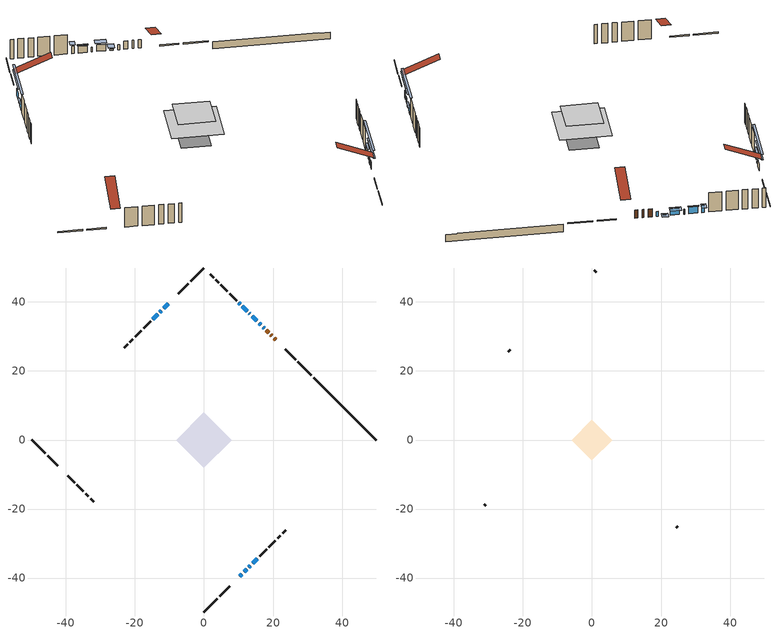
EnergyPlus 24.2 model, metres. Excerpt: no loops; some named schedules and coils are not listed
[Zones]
conditioned space
 floor outside (Floor1 construction): -1.75,0 0,1.75 1.75,0 0,-1.75 z0.31
 floor adiabatic (AdiabaticFloorConstruction): -8.04,0 0,8.04 8.04,0 0,-8.04 z2.75
 floor foundation (Slab1 construction): -4.53,0.04 -0.04,4.53 4.53,-0.04 0.04,-4.53 z-1.52
 wall outside (RimJoist1 construction): 0,-49.83 3.84,-45.99 / -49.83,0 -45.99,-3.84 / 0,49.83 -3.84,45.99 / 31.07,18.76 27.23,22.6 z0.31:0.61
 wall outside (RimJoist2 construction): 4.5,-45.33 7.48,-42.34 / -45.33,-4.5 -42.34,-7.48 / -4.5,45.33 -7.48,42.34 / 26.57,23.26 23.58,26.25 z0.31:0.61
 wall outside (AdiabaticWallConstruction 1): 20.75,29.07 20.31,29.51 / 19.66,30.17 19.36,30.47 / 18.71,31.12 18.1,31.73 z0.31:2.34
 wall outside (AdiabaticWallConstruction): 17.44,32.39 17.14,32.69 / 13.27,36.56 13.13,36.7 z0.31:1.53; 16.49,33.34 15.94,33.88 / -12.33,37.49 -12.77,37.06 / 12.99,-36.84 13.43,-36.4 z0.31:0.62; 15.29,34.54 13.92,35.91 / -10.31,39.52 -11.68,38.15 / 10.31,-39.52 11,-38.83 / 12.47,37.35 11.11,38.72 / -13.42,36.4 -14.79,35.04 / 14.08,-35.75 15.45,-34.38 z0.31:1.99; 11.65,-38.18 12.34,-37.49 z0.31:1.63; 10.45,39.38 10.09,39.74 z0.31:2.14
 wall outside (Wall1 construction): 16.1,-33.72 18.13,-31.7 / -39.52,-10.31 -37.49,-12.34 / -15.45,34.38 -17.47,32.35 / 9.43,40.39 7.41,42.42 z0.31:5.19
 wall outside (Wall2 construction): 18.79,-31.04 20.65,-29.18 / -36.83,-13 -34.97,-14.85 / -18.13,31.7 -19.99,29.84 / 6.75,43.08 4.89,44.94 z0.31:5.19
 wall outside (Wall3 construction): 21.3,-28.53 22.12,-27.71 / -34.32,-15.51 -33.5,-16.33 / -20.65,29.18 -21.46,28.37 / 4.24,45.59 3.42,46.41 z0.31:5.19
 wall outside (Wall4 construction): 22.78,-27.05 23.71,-26.11 / -32.84,-16.99 -31.91,-17.92 / -22.12,27.71 -23.06,26.77 / 2.76,47.07 1.83,48 z0.31:5.19
 wall foundation (FoundationWall1 construction): 31.72,18.1,-1.52 31.72,18.1,0.31 48.02,1.81,0.31 48.02,1.81,0.16 49.83,0,0.16 49.83,0,-1.52
 window (WindowConstruction 7): 17.44,32.39 17.14,32.69 z0.31:1.53
 window (WindowConstruction 10): 16.48,33.34 15.95,33.88 z0.31:0.61
 window (WindowConstruction 3): 15.29,34.54 13.92,35.91 z0.31:1.99
 window (WindowConstruction 4): -10.31,39.52 -11.68,38.15 z0.31:1.99
 window (WindowConstruction 5): 10.31,-39.52 11,-38.83 z0.31:1.99
 window (WindowConstruction 6): 11.65,-38.18 12.34,-37.49 z0.31:1.63
 window (WindowConstruction 11): -12.34,37.49 -12.77,37.06 z0.31:0.61
 window (WindowConstruction 12): 12.99,-36.84 13.42,-36.4 z0.31:0.61
 window (WindowConstruction 8): 13.27,36.56 13.13,36.7 z0.31:1.53
 window (WindowConstruction): 12.47,37.35 11.11,38.72 z0.31:1.99
 window (WindowConstruction 1): -13.42,36.4 -14.79,35.04 z0.31:1.99
 window (WindowConstruction 2): 14.08,-35.75 15.45,-34.38 z0.31:1.99
 window (WindowConstruction 9): 10.45,39.38 10.09,39.74 z0.31:2.14
 door (Door): 20.75,29.07 20.31,29.51 z0.31:2.34
 door (Door 1): 19.66,30.17 19.36,30.47 z0.31:2.34
 door (Door 2): 18.71,31.12 18.1,31.73 z0.31:2.34
 ceiling adiabatic (AdiabaticFloorConstruction): 0,-8.04 8.04,0 0,8.04 -8.04,0 z2.75
attic - vented
 floor to conditioned space (Floor2 construction Reversed): -5.82,0 0,5.82 5.82,0 0,-5.82 z5.19
 wall outside (Wall5 construction): 24.37,-25.46 24.88,-24.95 / -31.25,-18.58 -30.74,-19.09 / -23.71,26.12 -24.22,25.6 / 1.17,48.66 0.66,49.17 z0.31:5.19
 roof outside (Roof1 construction): 9.66,-40.17,5.19 4.06,-34.58,8.48 2.55,-36.1,8.48 8.14,-41.69,5.19; -40.17,-9.66,5.19 -34.58,-4.06,8.48 -36.1,-2.55,8.48 -41.69,-8.14,5.19; -9.66,40.17,5.19 -4.06,34.58,8.48 -2.55,36.1,8.48 -8.14,41.69,5.19; 21.41,28.42,5.19 15.82,22.83,8.48 17.33,21.31,8.48 22.92,26.9,5.19
shading: 15.73,34.09 16.7,33.13 17.77,34.21 16.81,35.17 z0.91; 13.71,36.12 15.5,34.33 16.58,35.4 14.79,37.19 z2.29; -13.76,36.07 -8.23,41.6 -8.52,41.89 -14.05,36.36 z4.93; 13.08,-36.75 8.23,-41.6 8.52,-41.89 13.37,-37.04 z4.93; 14.42,-35.41 9.57,-40.26 9.86,-40.55 14.71,-35.7 z4.57; -16.79,33.04 -8.31,41.52 -8.6,41.81 -17.08,33.33 z6.31; 17.45,-32.38 8.97,-40.86 9.26,-41.15 17.74,-32.67 z6.31; 10.97,38.86 12.62,37.21 12.91,37.5 11.26,39.15 z2.19; -14.93,34.9 -13.28,36.55 -13.57,36.84 -15.22,35.19 z2.19; 15.59,-34.24 13.94,-35.89 14.23,-36.18 15.88,-34.53 z2.19; 9.88,39.95 10.66,39.17 11.74,40.24 10.96,41.02 z2.44
[Building]
Building 1: Terrain=Suburbs
[Site:Location]
Quebec Intl AP_QC: Latitude {deg}=46.8; Longitude {deg}=-71.38; Time Zone {hr}=-5; Elevation {m}=74; Keep Site Location Information=Yes
[Site:GroundTemperature:Shallow]
0.0108218, -2.24938, -2.43038, -1.3578, 2.94801, 7.23376, 10.9493, 13.303, 13.5029, 11.5886, 7.96783, 3.81355
[Site:WaterMainsTemperature]
Calculation Method=Schedule; Temperature Schedule=mains temperature schedule
[Material] Roughness=Rough; Thermal Absorptance=0.9
Name | Thickness {m} | Conductivity {W/m-K} | Density {kg/m3} | Specific Heat {J/kg-K} | Solar Absorptance | Visible Absorptance
asphalt or fiberglass shingles | 0.00635 | 0.162714 | 1121.4 | 1465.45 | 0.4 | 0.4
ceiling loosefill ins | 0.169333 | 0.0480833 | 16.02 | 1046.75 | 0.7 | 0.7
ceiling stud and cavity | 0.1397 | 0.26534 | 65.682 | 1177.47 | 0.7 | 0.7
concrete 4.0 in. | 0.1016 | 1.803125 | 2242.8 | 837.4 | 0.7 | 0.7
concrete 8.0 in. | 0.2032 | 1.803125 | 2242.8 | 837.4 | 0.7 | 0.7
door material | 0.04445 | 0.188738 | 512.64 | 1214.23 | 0.7 | 0.7
door material 1 | 0.04445 | 0.0451087 | 512.64 | 1214.23 | 0.7 | 0.7
floor covering | 0.0127 | 0.0433444 | 54.468 | 1339.84 | 0.6 | 0.6
floor rigid ins; wall rigid ins | 0.512978 | 0.029427 | 32.04 | 1214.23 | 0.7 | 0.7
floor stud and cavity | 0.1397 | 0.542676 | 92.3553 | 1139.71 | 0.7 | 0.7
floor stud and cavity 1 | 0.1397 | 1.75129 | 37.0049 | 1207.88 | 0.7 | 0.7
furniture material conditioned space 1 | 0.1524 | 0.115458 | 640.8 | 1214.23 | 0.6 | 0.6
gypsum board | 0.0127 | 0.160291 | 801 | 837.4 | 0.6 | 0.6
osb sheathing 0.5 in. | 0.0127 | 0.115458 | 512.64 | 1214.23 | 0.7 | 0.7
osb sheathing 0.75 in. | 0.01905 | 0.115458 | 512.64 | 1214.23 | 0.7 | 0.7
rim joist stud and cavity | 0.0508 | 0.153904 | 50.32683 | 1063.81 | 0.6 | 0.6
rim joist stud and cavity 1 | 0.0508 | 0.126838 | 50.32683 | 1063.81 | 0.6 | 0.6
wall stud and cavity | 0.1397 | 0.0822159 | 139.0536 | 1170.24 | 0.7 | 0.7
wall stud and cavity 1 | 0.1397 | 0.0825581 | 139.0536 | 1170.24 | 0.7 | 0.7
wall stud and cavity 2 | 0.1397 | 0.0902599 | 139.0536 | 1170.24 | 0.7 | 0.7
wall stud and cavity 3 | 0.1397 | 0.0880559 | 139.0536 | 1170.24 | 0.7 | 0.7
wall stud and cavity 4 | 0.0889 | 6.1454 | 50.32683 | 1063.81 | 0.6 | 0.6
wall stud and cavity 5 | 0.0889 | 0.380278 | 52.3479 | 1209.89 | 0.7 | 0.7
wall stud and cavity 6 | 0.0889 | 0.391764 | 83.0341 | 1211.67 | 0.7 | 0.7
wood siding | 0.0254 | 0.102417 | 544.68 | 1172.36 | 0.4 | 0.4
wood siding 1 | 0.00254 | 0.102417 | 544.68 | 1172.36 | 0.4 | 0.4
wood siding 2; wood siding 3; wood siding 4 | 0.0254 | 0.102417 | 544.68 | 1172.36 | 0.7 | 0.7
[WindowMaterial:SimpleGlazingSystem]
Name | U-Factor {W/m2-K} | Solar Heat Gain Coefficient
WindowMaterial | 2.77995 | 0.67
WindowMaterial 1 | 2.78165 | 0.55
WindowMaterial 2 | 5.29076 | 0.67
WindowMaterial 3 | 2.7209 | 0.51
WindowMaterial 4 | 2.76405 | 0.62
WindowMaterial 5 | 2.71352 | 0.49
[Construction]
AdiabaticFloorConstruction: floor stud and cavity 1, floor rigid ins, osb sheathing 0.75 in., floor covering
AdiabaticWallConstruction: wood siding 3, wall rigid ins, wall stud and cavity 5, gypsum board
AdiabaticWallConstruction 1: wood siding 4, wall rigid ins, wall stud and cavity 5, gypsum board
Door: door material
Door 1; Door 2: door material 1
Floor1 construction: floor stud and cavity, osb sheathing 0.75 in., floor covering
Floor2 construction Reversed: gypsum board, ceiling stud and cavity, ceiling loosefill ins
FoundationWall1 construction: concrete 8.0 in.
furniture construction conditioned space 1: furniture material conditioned space 1
PartitionWallConstruction: gypsum board, wall stud and cavity 6, gypsum board
RimJoist1 construction: wood siding 2, rim joist stud and cavity
RimJoist2 construction: wood siding 2, rim joist stud and cavity 1
Roof1 construction: asphalt or fiberglass shingles
Slab1 construction: concrete 4.0 in.
Wall1 construction: wood siding, osb sheathing 0.5 in., wall stud and cavity, gypsum board
Wall2 construction: wood siding, osb sheathing 0.5 in., wall stud and cavity 1, gypsum board
Wall3 construction: wood siding, osb sheathing 0.5 in., wall stud and cavity 2, gypsum board
Wall4 construction: wood siding, osb sheathing 0.5 in., wall stud and cavity 3, gypsum board
Wall5 construction: wood siding 1, wall stud and cavity 4
WindowConstruction; WindowConstruction 1; WindowConstruction 2; WindowConstruction 3; WindowConstruction 4; WindowConstruction 5: WindowMaterial
WindowConstruction 10; WindowConstruction 8: WindowMaterial 3
WindowConstruction 11; WindowConstruction 12: WindowMaterial 5
WindowConstruction 6: WindowMaterial 1
WindowConstruction 7: WindowMaterial 2
WindowConstruction 9: WindowMaterial 4
[Zone] Multiplier=1; Part of Total Floor Area=Yes
Name | Volume {m3}
attic - vented | 35.7312
conditioned space | 451.8
[Space]
Name | Zone | Volume {m3}
attic - vented 1 | attic - vented | 35.7312
conditioned space 1 | conditioned space | 451.8
[ZoneInfiltration:EffectiveLeakageArea]
infil attic - vented 1: Zone or Space=attic - vented 1; Schedule=Always On Discrete; Effective Air Leakage Area {cm2}=2500.8; Stack Coefficient=0.000568222; Wind Coefficient=1.61057e-05
[ZoneMixing]
whole house fan mix: Zone or Space=attic - vented; Schedule=Always On Continuous; Design Flow Rate Calculation Method=Flow/Zone; Design Flow Rate {m3/s}=0; Source Zone or Space=conditioned space
[SurfaceProperty:ExposedFoundationPerimeter]
Slab1: Exposed Perimeter Calculation Method=TotalExposedPerimeter; Total Exposed Perimeter {m}=25.604
[InternalMass] Zone or ZoneList=conditioned space; Space or SpaceList=conditioned space 1
Name | Construction | Surface Area {m2}
furniture mass conditioned space 1 | furniture construction conditioned space 1 | 70.5598
partition wall mass | PartitionWallConstruction | 176.399
[Lights]
interior lighting: Zone or ZoneList or Space or SpaceList=conditioned space 1; Schedule=interior lighting schedule; Design Level Calculation Method=LightingLevel; Lighting Level {W}=343.2; Return Air Fraction=0; Fraction Radiant=0.6; Fraction Visible=0.2; Fraction Replaceable=1
[People]
occupants: Zone or ZoneList or Space or SpaceList=conditioned space 1; Number of People Schedule=occupants schedule; Number of People Calculation Method=People; Number of People=3; Fraction Radiant=0.314171; Sensible Heat Fraction=0.56303; Activity Level Schedule=occupants activity schedule; Carbon Dioxide Generation Rate {m3/s-W}=0; Enable ASHRAE 55 Comfort Warnings=No; Mean Radiant Temperature Calculation Type=EnclosureAveraged
[ElectricEquipment] Zone or ZoneList or Space or SpaceList=conditioned space 1; Design Level Calculation Method=EquipmentLevel
Name | Schedule | Design Level {W} | Fraction Latent | Fraction Radiant | Fraction Lost
clothes dryer | clothes dryer schedule | 140.772 | 0.015 | 0.081 | 0.85
clothes washer | clothes washer schedule | 32.1985 | 0.03 | 0.162 | 0.7
cooking range | cooking range schedule | 215.147 | 0.08 | 0.432 | 0.2
dishwasher | dishwasher schedule | 66.8632 | 0.3 | 0.18 | 0.4
fridge | fridge schedule | 72.9452 | 0 | 0.6 | 0
mech vent house fan | mech vent house fan schedule | 0 | 0 | 0 | 1
mech vent house fan cfis | mech vent house fan cfis schedule | 0 | 0 | 0 | 0
mech vent range fan 0 | mech vent range fan 0 schedule | 57 | 0 | 0 | 1
misc plug loads | misc plug loads schedule | 494.7 | 0.045 | 0.513 | 0.1
whole house fan | Always On Discrete | 0 | 0 | 0 | 1
[OtherEquipment] Zone or ZoneList or Space or SpaceList=conditioned space 1; Design Level Calculation Method=EquipmentLevel
Name | Fuel Type | Schedule | Design Level {W} | Fraction Latent | Fraction Radiant | Fraction Lost
clothes dryer 1 | Electricity | clothes dryer schedule | 0 | 0.015 | 0.081 | 0.85
cooking range 1 | Electricity | cooking range schedule | 0 | 0.08 | 0.432 | 0.2
general water use latent | None | general water use schedule | 62.594 | 1 | 0 | 0
general water use sensible | None | general water use schedule | -61.6891 | 0 | 0.6 | 0
mech vent house fan latent load | None | Always On Discrete | 0 | 1 | 0 | 0
mech vent house fan sensible load | None | Always On Discrete | 0 | 0 | 0 | 0
water heater energy adjustment1 | Electricity | Always On Discrete | 0.01 | 0 | 0 | 1
[ZoneInfiltration:DesignFlowRate] Zone or ZoneList or Space or SpaceList=conditioned space 1; Schedule=Always On Discrete; Design Flow Rate Calculation Method=Flow/Zone; Design Flow Rate {m3/s}=0
infil flow; natural vent flow; whole house fan flow
[ZoneControl:Thermostat]
conditioned space Thermostat: Zone or ZoneList=conditioned space; Control Type Schedule=conditioned space Thermostat Schedule; Control 1=conditioned space temperature setpoint; Temperature Difference Between Cutout And Setpoint {deltaC}=0
[ThermostatSetpoint:DualSetpoint]
conditioned space temperature setpoint: Heating Setpoint Temperature Schedule=heating setpoint; Cooling Setpoint Temperature Schedule=cooling setpoint
[AirLoopHVAC:UnitarySystem]
unit heater unitary system: Control Type=Load; Controlling Zone or Thermostat Location=conditioned space; Dehumidification Control Type=None; Availability Schedule=Always On Discrete; Supply Fan=unit heater supply fan; Fan Placement=BlowThrough; Supply Air Fan Operating Mode Schedule=unit heater auto fan schedule; Heating Coil=unit heater htg coil; DX Heating Coil Sizing Ratio=1; Use DOAS DX Cooling Coil=No; Minimum Supply Air Temperature {C}=2; Latent Load Control=SensibleOnlyLoadControl; Cooling Supply Air Flow Rate Method=None; Heating Supply Air Flow Rate Method=SupplyAirFlowRate; Heating Supply Air Flow Rate {m3/s}=0.00141584; No Load Supply Air Flow Rate Method=SupplyAirFlowRate; No Load Supply Air Flow Rate {m3/s}=0; No Load Supply Air Flow Rate Control Set To Low Speed=Yes; Maximum Supply Air Temperature {C}=48.8889; Maximum Outdoor Dry-Bulb Temperature for Supplemental Heater Operation {C}=21; Ancillary On-Cycle Electric Power {W}=0; Ancillary Off-Cycle Electric Power {W}=0
[Zone equipment]
conditioned space: electric baseboard, unit heater unitary system
[Foundation:Kiva]
Foundation Kiva 1: Initial Indoor Air Temperature {C}=18; Wall Height Above Grade {m}=0.309982; Wall Depth Below Slab {m}=0.2032
[Foundation:Kiva:Settings]
Soil Conductivity {W/m-K}=0.849921; Soil Density {kg/m3}=1842.3; Soil Specific Heat {J/kg-K}=418.7; Ground Solar Absorptivity=0.9; Ground Thermal Absorptivity=0.9; Ground Surface Roughness {m}=0.03; Far-Field Width {m}=40; Deep-Ground Boundary Condition=ZeroFlux; Deep-Ground Depth {m}=40; Minimum Cell Dimension {m}=0.2; Maximum Cell Growth Coefficient=3; Simulation Timestep=Timestep
[Exterior:Lights]
exterior lighting: Schedule=exterior lighting schedule; Design Level {W}=75.6
[EnergyManagementSystem:Sensor] Output:Variable or Output:Meter Index Key=conditioned space
Name | Output:Variable or Output:Meter
conditioned_space_clg_unmet_s | Zone Cooling Setpoint Not Met Time
conditioned_space_htg_unmet_s | Zone Heating Setpoint Not Met Time
fridge_tin_s; tin_s; tin_s_1 | Zone Mean Air Temperature
tout_s | Zone Outdoor Air Drybulb Temperature
win_s | Zone Air Humidity Ratio
[Schedule:Constant]
Name | Hourly Value
Always On Continuous; mech vent house fan schedule; mech vent house fan cfis schedule; Always On Discrete | 1
occupants activity schedule | 117.228
fridge schedule; unit heater auto fan schedule | 0
[Schedule:Week:Daily]
interior lighting schedule Week Rule - Jan1-Jan27: interior lighting schedule day, interior lighting schedule day, interior lighting schedule day, interior lighting schedule day, interior lighting schedule day, interior lighting schedule day, interior lighting schedule day, interior lighting schedule default day, interior lighting schedule default day, interior lighting schedule default day, interior lighting schedule default day, interior lighting schedule default day
interior lighting schedule Week Rule - Jan28-Feb3: interior lighting schedule day, interior lighting schedule day, interior lighting schedule day, interior lighting schedule day, interior lighting schedule day 1, interior lighting schedule day 1, interior lighting schedule day 1, interior lighting schedule default day, interior lighting schedule default day, interior lighting schedule default day, interior lighting schedule default day, interior lighting schedule default day
interior lighting schedule Week Rule - Feb4-Feb24: interior lighting schedule day 1, interior lighting schedule day 1, interior lighting schedule day 1, interior lighting schedule day 1, interior lighting schedule day 1, interior lighting schedule day 1, interior lighting schedule day 1, interior lighting schedule default day, interior lighting schedule default day, interior lighting schedule default day, interior lighting schedule default day, interior lighting schedule default day
interior lighting schedule Week Rule - Feb25-Mar3: interior lighting schedule day 1, interior lighting schedule day 1, interior lighting schedule day 1, interior lighting schedule day 1, interior lighting schedule day 2, interior lighting schedule day 2, interior lighting schedule day 2, interior lighting schedule default day, interior lighting schedule default day, interior lighting schedule default day, interior lighting schedule default day, interior lighting schedule default day
interior lighting schedule Week Rule - Mar4-Mar31: interior lighting schedule day 2, interior lighting schedule day 2, interior lighting schedule day 2, interior lighting schedule day 2, interior lighting schedule day 2, interior lighting schedule day 2, interior lighting schedule day 2, interior lighting schedule default day, interior lighting schedule default day, interior lighting schedule default day, interior lighting schedule default day, interior lighting schedule default day
interior lighting schedule Week Rule - Apr1-Apr28: interior lighting schedule day 3, interior lighting schedule day 3, interior lighting schedule day 3, interior lighting schedule day 3, interior lighting schedule day 3, interior lighting schedule day 3, interior lighting schedule day 3, interior lighting schedule default day, interior lighting schedule default day, interior lighting schedule default day, interior lighting schedule default day, interior lighting schedule default day
interior lighting schedule Week Rule - Apr29-May5: interior lighting schedule day 3, interior lighting schedule day 3, interior lighting schedule day 4, interior lighting schedule day 4, interior lighting schedule day 4, interior lighting schedule day 4, interior lighting schedule day 4, interior lighting schedule default day, interior lighting schedule default day, interior lighting schedule default day, interior lighting schedule default day, interior lighting schedule default day
interior lighting schedule Week Rule - May6-May26: interior lighting schedule day 4, interior lighting schedule day 4, interior lighting schedule day 4, interior lighting schedule day 4, interior lighting schedule day 4, interior lighting schedule day 4, interior lighting schedule day 4, interior lighting schedule default day, interior lighting schedule default day, interior lighting schedule default day, interior lighting schedule default day, interior lighting schedule default day
interior lighting schedule Week Rule - May27-Jun2: interior lighting schedule day 4, interior lighting schedule day 4, interior lighting schedule day 4, interior lighting schedule day 4, interior lighting schedule day 4, interior lighting schedule day 5, interior lighting schedule day 5, interior lighting schedule default day, interior lighting schedule default day, interior lighting schedule default day, interior lighting schedule default day, interior lighting schedule default day
interior lighting schedule Week Rule - Jun3-Jun30: interior lighting schedule day 5, interior lighting schedule day 5, interior lighting schedule day 5, interior lighting schedule day 5, interior lighting schedule day 5, interior lighting schedule day 5, interior lighting schedule day 5, interior lighting schedule default day, interior lighting schedule default day, interior lighting schedule default day, interior lighting schedule default day, interior lighting schedule default day
interior lighting schedule Week Rule - Jul1-Jul28: interior lighting schedule day 6, interior lighting schedule day 6, interior lighting schedule day 6, interior lighting schedule day 6, interior lighting schedule day 6, interior lighting schedule day 6, interior lighting schedule day 6, interior lighting schedule default day, interior lighting schedule default day, interior lighting schedule default day, interior lighting schedule default day, interior lighting schedule default day
interior lighting schedule Week Rule - Jul29-Aug4: interior lighting schedule day 6, interior lighting schedule day 6, interior lighting schedule day 6, interior lighting schedule day 7, interior lighting schedule day 7, interior lighting schedule day 7, interior lighting schedule day 7, interior lighting schedule default day, interior lighting schedule default day, interior lighting schedule default day, interior lighting schedule default day, interior lighting schedule default day
interior lighting schedule Week Rule - Aug5-Aug25: interior lighting schedule day 7, interior lighting schedule day 7, interior lighting schedule day 7, interior lighting schedule day 7, interior lighting schedule day 7, interior lighting schedule day 7, interior lighting schedule day 7, interior lighting schedule default day, interior lighting schedule default day, interior lighting schedule default day, interior lighting schedule default day, interior lighting schedule default day
interior lighting schedule Week Rule - Aug26-Sep1: interior lighting schedule day 7, interior lighting schedule day 7, interior lighting schedule day 7, interior lighting schedule day 7, interior lighting schedule day 7, interior lighting schedule day 7, interior lighting schedule day 8, interior lighting schedule default day, interior lighting schedule default day, interior lighting schedule default day, interior lighting schedule default day, interior lighting schedule default day
interior lighting schedule Week Rule - Sep2-Sep29: interior lighting schedule day 8, interior lighting schedule day 8, interior lighting schedule day 8, interior lighting schedule day 8, interior lighting schedule day 8, interior lighting schedule day 8, interior lighting schedule day 8, interior lighting schedule default day, interior lighting schedule default day, interior lighting schedule default day, interior lighting schedule default day, interior lighting schedule default day
interior lighting schedule Week Rule - Sep30-Oct6: interior lighting schedule day 8, interior lighting schedule day 9, interior lighting schedule day 9, interior lighting schedule day 9, interior lighting schedule day 9, interior lighting schedule day 9, interior lighting schedule day 9, interior lighting schedule default day, interior lighting schedule default day, interior lighting schedule default day, interior lighting schedule default day, interior lighting schedule default day
interior lighting schedule Week Rule - Oct7-Oct27: interior lighting schedule day 9, interior lighting schedule day 9, interior lighting schedule day 9, interior lighting schedule day 9, interior lighting schedule day 9, interior lighting schedule day 9, interior lighting schedule day 9, interior lighting schedule default day, interior lighting schedule default day, interior lighting schedule default day, interior lighting schedule default day, interior lighting schedule default day
interior lighting schedule Week Rule - Oct28-Nov3: interior lighting schedule day 9, interior lighting schedule day 9, interior lighting schedule day 9, interior lighting schedule day 9, interior lighting schedule day 10, interior lighting schedule day 10, interior lighting schedule day 10, interior lighting schedule default day, interior lighting schedule default day, interior lighting schedule default day, interior lighting schedule default day, interior lighting schedule default day
interior lighting schedule Week Rule - Nov4-Nov24: interior lighting schedule day 10, interior lighting schedule day 10, interior lighting schedule day 10, interior lighting schedule day 10, interior lighting schedule day 10, interior lighting schedule day 10, interior lighting schedule day 10, interior lighting schedule default day, interior lighting schedule default day, interior lighting schedule default day, interior lighting schedule default day, interior lighting schedule default day
interior lighting schedule Week Rule - Nov25-Dec1: interior lighting schedule day 10, interior lighting schedule day 10, interior lighting schedule day 10, interior lighting schedule day 10, interior lighting schedule day 10, interior lighting schedule day 10, interior lighting schedule day 11, interior lighting schedule default day, interior lighting schedule default day, interior lighting schedule default day, interior lighting schedule default day, interior lighting schedule default day
interior lighting schedule Week Rule - Dec2-Dec31: interior lighting schedule day 11, interior lighting schedule day 11, interior lighting schedule day 11, interior lighting schedule day 11, interior lighting schedule day 11, interior lighting schedule day 11, interior lighting schedule day 11, interior lighting schedule default day, interior lighting schedule default day, interior lighting schedule default day, interior lighting schedule default day, interior lighting schedule default day
occupants schedule Week Rule - Jan1-Dec31: occupants schedule day, occupants schedule day, occupants schedule day, occupants schedule day, occupants schedule day, occupants schedule day, occupants schedule day, occupants schedule default day, occupants schedule default day, occupants schedule default day, occupants schedule default day, occupants schedule default day
clothes dryer schedule Week Rule - Jan1-Dec31: clothes dryer schedule day, clothes dryer schedule day, clothes dryer schedule day, clothes dryer schedule day, clothes dryer schedule day, clothes dryer schedule day, clothes dryer schedule day, clothes dryer schedule default day, clothes dryer schedule default day, clothes dryer schedule default day, clothes dryer schedule default day, clothes dryer schedule default day
clothes washer schedule Week Rule - Jan1-Dec31: clothes washer schedule day, clothes washer schedule day, clothes washer schedule day, clothes washer schedule day, clothes washer schedule day, clothes washer schedule day, clothes washer schedule day, clothes washer schedule default day, clothes washer schedule default day, clothes washer schedule default day, clothes washer schedule default day, clothes washer schedule default day
cooking range schedule Week Rule - Jan1-Dec31: cooking range schedule day, cooking range schedule day, cooking range schedule day, cooking range schedule day, cooking range schedule day, cooking range schedule day, cooking range schedule day, cooking range schedule default day, cooking range schedule default day, cooking range schedule default day, cooking range schedule default day, cooking range schedule default day
dishwasher schedule Week Rule - Jan1-Dec31: dishwasher schedule day, dishwasher schedule day, dishwasher schedule day, dishwasher schedule day, dishwasher schedule day, dishwasher schedule day, dishwasher schedule day, dishwasher schedule default day, dishwasher schedule default day, dishwasher schedule default day, dishwasher schedule default day, dishwasher schedule default day
mech vent range fan 0 schedule Week Rule - Jan1-Dec31: mech vent range fan 0 schedule day, mech vent range fan 0 schedule day, mech vent range fan 0 schedule day, mech vent range fan 0 schedule day, mech vent range fan 0 schedule day, mech vent range fan 0 schedule day, mech vent range fan 0 schedule day, mech vent range fan 0 schedule default day, mech vent range fan 0 schedule default day, mech vent range fan 0 schedule default day, mech vent range fan 0 schedule default day, mech vent range fan 0 schedule default day
misc plug loads schedule Week Rule - Jan1-Dec31: misc plug loads schedule day, misc plug loads schedule day, misc plug loads schedule day, misc plug loads schedule day, misc plug loads schedule day, misc plug loads schedule day, misc plug loads schedule day, misc plug loads schedule default day, misc plug loads schedule default day, misc plug loads schedule default day, misc plug loads schedule default day, misc plug loads schedule default day
general water use schedule Week Rule - Jan1-Dec31: general water use schedule day, general water use schedule day, general water use schedule day, general water use schedule day, general water use schedule day, general water use schedule day, general water use schedule day, general water use schedule default day, general water use schedule default day, general water use schedule default day, general water use schedule default day, general water use schedule default day
exterior lighting schedule Week Rule - Jan1-Jan27: exterior lighting schedule day, exterior lighting schedule day, exterior lighting schedule day, exterior lighting schedule day, exterior lighting schedule day, exterior lighting schedule day, exterior lighting schedule day, exterior lighting schedule default day, exterior lighting schedule default day, exterior lighting schedule default day, exterior lighting schedule default day, exterior lighting schedule default day
exterior lighting schedule Week Rule - Jan28-Feb3: exterior lighting schedule day, exterior lighting schedule day, exterior lighting schedule day, exterior lighting schedule day, exterior lighting schedule day 1, exterior lighting schedule day 1, exterior lighting schedule day 1, exterior lighting schedule default day, exterior lighting schedule default day, exterior lighting schedule default day, exterior lighting schedule default day, exterior lighting schedule default day
exterior lighting schedule Week Rule - Feb4-Feb24: exterior lighting schedule day 1, exterior lighting schedule day 1, exterior lighting schedule day 1, exterior lighting schedule day 1, exterior lighting schedule day 1, exterior lighting schedule day 1, exterior lighting schedule day 1, exterior lighting schedule default day, exterior lighting schedule default day, exterior lighting schedule default day, exterior lighting schedule default day, exterior lighting schedule default day
exterior lighting schedule Week Rule - Feb25-Mar3: exterior lighting schedule day 1, exterior lighting schedule day 1, exterior lighting schedule day 1, exterior lighting schedule day 1, exterior lighting schedule day 2, exterior lighting schedule day 2, exterior lighting schedule day 2, exterior lighting schedule default day, exterior lighting schedule default day, exterior lighting schedule default day, exterior lighting schedule default day, exterior lighting schedule default day
exterior lighting schedule Week Rule - Mar4-Mar31: exterior lighting schedule day 2, exterior lighting schedule day 2, exterior lighting schedule day 2, exterior lighting schedule day 2, exterior lighting schedule day 2, exterior lighting schedule day 2, exterior lighting schedule day 2, exterior lighting schedule default day, exterior lighting schedule default day, exterior lighting schedule default day, exterior lighting schedule default day, exterior lighting schedule default day
exterior lighting schedule Week Rule - Apr1-Apr28: exterior lighting schedule day 3, exterior lighting schedule day 3, exterior lighting schedule day 3, exterior lighting schedule day 3, exterior lighting schedule day 3, exterior lighting schedule day 3, exterior lighting schedule day 3, exterior lighting schedule default day, exterior lighting schedule default day, exterior lighting schedule default day, exterior lighting schedule default day, exterior lighting schedule default day
exterior lighting schedule Week Rule - Apr29-May5: exterior lighting schedule day 3, exterior lighting schedule day 3, exterior lighting schedule day 4, exterior lighting schedule day 4, exterior lighting schedule day 4, exterior lighting schedule day 4, exterior lighting schedule day 4, exterior lighting schedule default day, exterior lighting schedule default day, exterior lighting schedule default day, exterior lighting schedule default day, exterior lighting schedule default day
exterior lighting schedule Week Rule - May6-May26: exterior lighting schedule day 4, exterior lighting schedule day 4, exterior lighting schedule day 4, exterior lighting schedule day 4, exterior lighting schedule day 4, exterior lighting schedule day 4, exterior lighting schedule day 4, exterior lighting schedule default day, exterior lighting schedule default day, exterior lighting schedule default day, exterior lighting schedule default day, exterior lighting schedule default day
exterior lighting schedule Week Rule - May27-Jun2: exterior lighting schedule day 4, exterior lighting schedule day 4, exterior lighting schedule day 4, exterior lighting schedule day 4, exterior lighting schedule day 4, exterior lighting schedule day 5, exterior lighting schedule day 5, exterior lighting schedule default day, exterior lighting schedule default day, exterior lighting schedule default day, exterior lighting schedule default day, exterior lighting schedule default day
exterior lighting schedule Week Rule - Jun3-Jun30: exterior lighting schedule day 5, exterior lighting schedule day 5, exterior lighting schedule day 5, exterior lighting schedule day 5, exterior lighting schedule day 5, exterior lighting schedule day 5, exterior lighting schedule day 5, exterior lighting schedule default day, exterior lighting schedule default day, exterior lighting schedule default day, exterior lighting schedule default day, exterior lighting schedule default day
exterior lighting schedule Week Rule - Jul1-Jul28: exterior lighting schedule day 6, exterior lighting schedule day 6, exterior lighting schedule day 6, exterior lighting schedule day 6, exterior lighting schedule day 6, exterior lighting schedule day 6, exterior lighting schedule day 6, exterior lighting schedule default day, exterior lighting schedule default day, exterior lighting schedule default day, exterior lighting schedule default day, exterior lighting schedule default day
exterior lighting schedule Week Rule - Jul29-Aug4: exterior lighting schedule day 6, exterior lighting schedule day 6, exterior lighting schedule day 6, exterior lighting schedule day 7, exterior lighting schedule day 7, exterior lighting schedule day 7, exterior lighting schedule day 7, exterior lighting schedule default day, exterior lighting schedule default day, exterior lighting schedule default day, exterior lighting schedule default day, exterior lighting schedule default day
[Schedule:Year]
interior lighting schedule: interior lighting schedule Week Rule - Jan1-Jan27, 1, 1, 1, 27, interior lighting schedule Week Rule - Jan28-Feb3, 1, 28, 2, 3, interior lighting schedule Week Rule - Feb4-Feb24, 2, 4, 2, 24, interior lighting schedule Week Rule - Feb25-Mar3, 2, 25, 3, 3, interior lighting schedule Week Rule - Mar4-Mar31, 3, 4, 3, 31, interior lighting schedule Week Rule - Apr1-Apr28, 4, 1, 4, 28, interior lighting schedule Week Rule - Apr29-May5, 4, 29, 5, 5, interior lighting schedule Week Rule - May6-May26, 5, 6, 5, 26, interior lighting schedule Week Rule - May27-Jun2, 5, 27, 6, 2, interior lighting schedule Week Rule - Jun3-Jun30, 6, 3, 6, 30, interior lighting schedule Week Rule - Jul1-Jul28, 7, 1, 7, 28, interior lighting schedule Week Rule - Jul29-Aug4, 7, 29, 8, 4, interior lighting schedule Week Rule - Aug5-Aug25, 8, 5, 8, 25, interior lighting schedule Week Rule - Aug26-Sep1, 8, 26, 9, 1, interior lighting schedule Week Rule - Sep2-Sep29, 9, 2, 9, 29, interior lighting schedule Week Rule - Sep30-Oct6, 9, 30, 10, 6, interior lighting schedule Week Rule - Oct7-Oct27, 10, 7, 10, 27, interior lighting schedule Week Rule - Oct28-Nov3, 10, 28, 11, 3, interior lighting schedule Week Rule - Nov4-Nov24, 11, 4, 11, 24, interior lighting schedule Week Rule - Nov25-Dec1, 11, 25, 12, 1, interior lighting schedule Week Rule - Dec2-Dec31, 12, 2, 12, 31
occupants schedule: occupants schedule Week Rule - Jan1-Dec31, 1, 1, 12, 31
clothes dryer schedule: clothes dryer schedule Week Rule - Jan1-Dec31, 1, 1, 12, 31
clothes washer schedule: clothes washer schedule Week Rule - Jan1-Dec31, 1, 1, 12, 31
cooking range schedule: cooking range schedule Week Rule - Jan1-Dec31, 1, 1, 12, 31
dishwasher schedule: dishwasher schedule Week Rule - Jan1-Dec31, 1, 1, 12, 31
mech vent range fan 0 schedule: mech vent range fan 0 schedule Week Rule - Jan1-Dec31, 1, 1, 12, 31
misc plug loads schedule: misc plug loads schedule Week Rule - Jan1-Dec31, 1, 1, 12, 31
general water use schedule: general water use schedule Week Rule - Jan1-Dec31, 1, 1, 12, 31
exterior lighting schedule: exterior lighting schedule Week Rule - Jan1-Jan27, 1, 1, 1, 27, exterior lighting schedule Week Rule - Jan28-Feb3, 1, 28, 2, 3, exterior lighting schedule Week Rule - Feb4-Feb24, 2, 4, 2, 24, exterior lighting schedule Week Rule - Feb25-Mar3, 2, 25, 3, 3, exterior lighting schedule Week Rule - Mar4-Mar31, 3, 4, 3, 31, exterior lighting schedule Week Rule - Apr1-Apr28, 4, 1, 4, 28, exterior lighting schedule Week Rule - Apr29-May5, 4, 29, 5, 5, exterior lighting schedule Week Rule - May6-May26, 5, 6, 5, 26, exterior lighting schedule Week Rule - May27-Jun2, 5, 27, 6, 2, exterior lighting schedule Week Rule - Jun3-Jun30, 6, 3, 6, 30, exterior lighting schedule Week Rule - Jul1-Jul28, 7, 1, 7, 28, exterior lighting schedule Week Rule - Jul29-Aug4, 7, 29, 8, 4, exterior lighting schedule Week Rule - Aug5-Aug25, 8, 5, 8, 25, exterior lighting schedule Week Rule - Aug26-Sep1, 8, 26, 9, 1, exterior lighting schedule Week Rule - Sep2-Sep29, 9, 2, 9, 29, exterior lighting schedule Week Rule - Sep30-Oct6, 9, 30, 10, 6, exterior lighting schedule Week Rule - Oct7-Oct27, 10, 7, 10, 27, exterior lighting schedule Week Rule - Oct28-Nov3, 10, 28, 11, 3, exterior lighting schedule Week Rule - Nov4-Nov24, 11, 4, 11, 24, exterior lighting schedule Week Rule - Nov25-Dec1, 11, 25, 12, 1, exterior lighting schedule Week Rule - Dec2-Dec31, 12, 2, 12, 31
[Schedule:Compact]
conditioned space Thermostat Schedule: Through: 12/31, For: AllDays, Until: 24:00, 4
mains temperature schedule: Through: 01/01, For: AllDays, Until: 24:00, 5.175, Through: 01/02, For: AllDays, Until: 24:00, 5.10167, Through: 01/03, For: AllDays, Until: 24:00, 5.02889, Through: 01/04, For: AllDays, Until: 24:00, 4.95778, Through: 01/05, For: AllDays, Until: 24:00, 4.88778, Through: 01/06, For: AllDays, Until: 24:00, 4.81833, Through: 01/07, For: AllDays, Until: 24:00, 4.75056, Through: 01/08, For: AllDays, Until: 24:00, 4.68389, Through: 01/09, For: AllDays, Until: 24:00, 4.61833, Through: 01/10, For: AllDays, Until: 24:00, 4.55389, Through: 01/11, For: AllDays, Until: 24:00, 4.49056, Through: 01/12, For: AllDays, Until: 24:00, 4.42889, Through: 01/13, For: AllDays, Until: 24:00, 4.36778, Through: 01/14, For: AllDays, Until: 24:00, 4.30889, Through: 01/15, For: AllDays, Until: 24:00, 4.25056, Through: 01/16, For: AllDays, Until: 24:00, 4.19389, Through: 01/17, For: AllDays, Until: 24:00, 4.13833, Through: 01/18, For: AllDays, Until: 24:00, 4.08444, Through: 01/19, For: AllDays, Until: 24:00, 4.03167, Through: 01/20, For: AllDays, Until: 24:00, 3.98056, Through: 01/21, For: AllDays, Until: 24:00, 3.93056, Through: 01/22, For: AllDays, Until: 24:00, 3.88222, Through: 01/23, For: AllDays, Until: 24:00, 3.835, Through: 01/24, For: AllDays, Until: 24:00, 3.78944, Through: 01/25, For: AllDays, Until: 24:00, 3.74556, Through: 01/26, For: AllDays, Until: 24:00, 3.70278, Through: 01/27, For: AllDays, Until: 24:00, 3.66167, Through: 01/28, For: AllDays, Until: 24:00, 3.62167, Through: 01/29, For: AllDays, Until: 24:00, 3.58389, Through: 01/30, For: AllDays, Until: 24:00, 3.54722, Through: 01/31, For: AllDays, Until: 24:00, 3.51167, Through: 02/01, For: AllDays, Until: 24:00, 3.47833, Through: 02/02, For: AllDays, Until: 24:00, 3.44611, Through: 02/03, For: AllDays, Until: 24:00, 3.41556, Through: 02/04, For: AllDays, Until: 24:00, 3.38667, Through: 02/05, For: AllDays, Until: 24:00, 3.35944, Through: 02/06, For: AllDays, Until: 24:00, 3.33389, Through: 02/07, For: AllDays, Until: 24:00, 3.30944, Through: 02/08, For: AllDays, Until: 24:00, 3.28667, Through: 02/09, For: AllDays, Until: 24:00, 3.26611, Through: 02/10, For: AllDays, Until: 24:00, 3.24667, Through: 02/11, For: AllDays, Until: 24:00, 3.22889, Through: 02/12, For: AllDays, Until: 24:00, 3.21278, Through: 02/13, For: AllDays, Until: 24:00, 3.19833, Through: 02/14, For: AllDays, Until: 24:00, 3.18556, Through: 02/15, For: AllDays, Until: 24:00, 3.17389, Through: 02/16, For: AllDays, Until: 24:00, 3.16444, Through: 02/17, For: AllDays, Until: 24:00, 3.15667, Through: 02/18, For: AllDays, Until: 24:00, 3.15056, Through: 02/19, For: AllDays, Until: 24:00, 3.14556, Through: 02/20, For: AllDays, Until: 24:00, 3.14278, Through: 02/21, For: AllDays, Until: 24:00, 3.14111, Through: 02/22, For: AllDays, Until: 24:00, 3.14167, Through: 02/23, For: AllDays, Until: 24:00, 3.14333, Through: 02/24, For: AllDays, Until: 24:00, 3.14722, Through: 02/25, For: AllDays, Until: 24:00, 3.15222, Through: 02/26, For: AllDays, Until: 24:00, 3.15944, Through: 02/27, For: AllDays, Until: 24:00, 3.16778, Through: 02/28, For: AllDays, Until: 24:00, 3.17778, Through: 03/01, For: AllDays, Until: 24:00, 3.18944, Through: 03/02, For: AllDays, Until: 24:00, 3.20333, Through: 03/03, For: AllDays, Until: 24:00, 3.21833, Through: 03/04, For: AllDays, Until: 24:00, 3.235, Through: 03/05, For: AllDays, Until: 24:00, 3.25333, Through: 03/06, For: AllDays, Until: 24:00, 3.27333, Through: 03/07, For: AllDays, Until: 24:00, 3.29444, Through: 03/08, For: AllDays, Until: 24:00, 3.31778, Through: 03/09, For: AllDays, Until: 24:00, 3.34222, Through: 03/10, For: AllDays, Until: 24:00, 3.36889, Through: 03/11, For: AllDays, Until: 24:00, 3.39667, Through: 03/12, For: AllDays, Until: 24:00, 3.42611, Through: 03/13, For: AllDays, Until: 24:00, 3.45722, Through: 03/14, For: AllDays, Until: 24:00, 3.49, Through: 03/15, For: AllDays, Until: 24:00, 3.52389, Through: 03/16, For: AllDays, Until: 24:00, 3.55944, Through: 03/17, For: AllDays, Until: 24:00, 3.59667, Through: 03/18, For: AllDays, Until: 24:00, 3.63556, Through: 03/19, For: AllDays, Until: 24:00, 3.67556, Through: 03/20, For: AllDays, Until: 24:00, 3.71722, Through: 03/21, For: AllDays, Until: 24:00, 3.76056, Through: 03/22, For: AllDays, Until: 24:00, 3.80556, Through: 03/23, For: AllDays, Until: 24:00, 3.85111, Through: 03/24, For: AllDays, Until: 24:00, 3.89889, Through: 03/25, For: AllDays, Until: 24:00, 3.94778, Through: 03/26, For: AllDays, Until: 24:00, 3.99833, Through: 03/27, For: AllDays, Until: 24:00, 4.05, Through: 03/28, For: AllDays, Until: 24:00, 4.10333, Through: 03/29, For: AllDays, Until: 24:00, 4.15778, Through: 03/30, For: AllDays, Until: 24:00, 4.21333, Through: 03/31, For: AllDays, Until: 24:00, 4.27056, Through: 04/01, For: AllDays, Until: 24:00, 4.32944, Through: 04/02, For: AllDays, Until: 24:00, 4.38889, Through: 04/03, For: AllDays, Until: 24:00, 4.45, Through: 04/04, For: AllDays, Until: 24:00, 4.51222, Through: 04/05, For: AllDays, Until: 24:00, 4.57611, Through: 04/06, For: AllDays, Until: 24:00, 4.64056, Through: 04/07, For: AllDays, Until: 24:00, 4.70667, Through: 04/08, For: AllDays, Until: 24:00, 4.77389, Through: 04/09, For: AllDays, Until: 24:00, 4.84222, Through: 04/10, For: AllDays, Until: 24:00, 4.91167, Through: 04/11, For: AllDays, Until: 24:00, 4.98278, Through: 04/12, For: AllDays, Until: 24:00, 5.05444, Through: 04/13, For: AllDays, Until: 24:00, 5.12722, Through: 04/14, For: AllDays, Until: 24:00, 5.20111, Through: 04/15, For: AllDays, Until: 24:00, 5.27611, Through: 04/16, For: AllDays, Until: 24:00, 5.35167, Through: 04/17, For: AllDays, Until: 24:00, 5.42889, Through: 04/18, For: AllDays, Until: 24:00, 5.50667, Through: 04/19, For: AllDays, Until: 24:00, 5.58556, Through: 04/20, For: AllDays, Until: 24:00, 5.665, Through: 04/21, For: AllDays, Until: 24:00, 5.74611, Through: 04/22, For: AllDays, Until: 24:00, 5.82722, Through: 04/23, For: AllDays, Until: 24:00, 5.91, Through: 04/24, For: AllDays, Until: 24:00, 5.99278, Through: 04/25, For: AllDays, Until: 24:00, 6.07722, Through: 04/26, For: AllDays, Until: 24:00, 6.16167, Through: 04/27, For: AllDays, Until: 24:00, 6.24722, Through: 04/28, For: AllDays, Until: 24:00, 6.33389, Through: 04/29, For: AllDays, Until: 24:00, 6.42056, Through: 04/30, For: AllDays, Until: 24:00, 6.50833, Through: 05/01, For: AllDays, Until: 24:00, 6.59667, Through: 05/02, For: AllDays, Until: 24:00, 6.68556, Through: 05/03, For: AllDays, Until: 24:00, 6.775, Through: 05/04, For: AllDays, Until: 24:00, 6.86556, Through: 05/05, For: AllDays, Until: 24:00, 6.95611, Through: 05/06, For: AllDays, Until: 24:00, 7.04722, Through: 05/07, For: AllDays, Until: 24:00, 7.13889, Through: 05/08, For: AllDays, Until: 24:00, 7.23111, Through: 05/09, For: AllDays, Until: 24:00, 7.32333, Through: 05/10, For: AllDays, Until: 24:00, 7.41667, Through: 05/11, For: AllDays, Until: 24:00, 7.51, Through: 05/12, For: AllDays, Until: 24:00, 7.60389, Through: 05/13, For: AllDays, Until: 24:00, 7.69778, Through: 05/14, For: AllDays, Until: 24:00, 7.79222, Through: 05/15, For: AllDays, Until: 24:00, 7.88667, Through: 05/16, For: AllDays, Until: 24:00, 7.98167, Through: 05/17, For: AllDays, Until: 24:00, 8.07667, Through: 05/18, For: AllDays, Until: 24:00, 8.17167, Through: 05/19, For: AllDays, Until: 24:00, 8.26722, Through: 05/20, For: AllDays, Until: 24:00, 8.36278, Through: 05/21, For: AllDays, Until: 24:00, 8.45833, Through: 05/22, For: AllDays, Until: 24:00, 8.55444, Through: 05/23, For: AllDays, Until: 24:00, 8.65, Through: 05/24, For: AllDays, Until: 24:00, 8.74611, Through: 05/25, For: AllDays, Until: 24:00, 8.84167, Through: 05/26, For: AllDays, Until: 24:00, 8.93722, Through: 05/27, For: AllDays, Until: 24:00, 9.03333, Through: 05/28, For: AllDays, Until: 24:00, 9.12889, Through: 05/29, For: AllDays, Until: 24:00, 9.22389, Through: 05/30, For: AllDays, Until: 24:00, 9.31944, Through: 05/31, For: AllDays, Until: 24:00, 9.41444, Through: 06/01, For: AllDays, Until: 24:00, 9.50944, Through: 06/02, For: AllDays, Until: 24:00, 9.60389, Through: 06/03, For: AllDays, Until: 24:00, 9.69833, Through: 06/04, For: AllDays, Until: 24:00, 9.79278, Through: 06/05, For: AllDays, Until: 24:00, 9.88667, Through: 06/06, For: AllDays, Until: 24:00, 9.98, Through: 06/07, For: AllDays, Until: 24:00, 10.0728, Through: 06/08, For: AllDays, Until: 24:00, 10.1656, Through: 06/09, For: AllDays, Until: 24:00, 10.2578, Through: 06/10, For: AllDays, Until: 24:00, 10.3494, Through: 06/11, For: AllDays, Until: 24:00, 10.4411, Through: 06/12, For: AllDays, Until: 24:00, 10.5317, Through: 06/13, For: AllDays, Until: 24:00, 10.6222, Through: 06/14, For: AllDays, Until: 24:00, 10.7117, Through: 06/15, For: AllDays, Until: 24:00, 10.8006, Through: 06/16, For: AllDays, Until: 24:00, 10.8889, Through: 06/17, For: AllDays, Until: 24:00, 10.9772, Through: 06/18, For: AllDays, Until: 24:00, 11.0639, Through: 06/19, For: AllDays, Until: 24:00, 11.1506, Through: 06/20, For: AllDays, Until: 24:00, 11.2361, Through: 06/21, For: AllDays, Until: 24:00, 11.3211, Through: 06/22, For: AllDays, Until: 24:00, 11.4056, Through: 06/23, For: AllDays, Until: 24:00, 11.4889, Through: 06/24, For: AllDays, Until: 24:00, 11.5711, Through: 06/25, For: AllDays, Until: 24:00, 11.6533, Through: 06/26, For: AllDays, Until: 24:00, 11.7339, Through: 06/27, For: AllDays, Until: 24:00, 11.8139, Through: 06/28, For: AllDays, Until: 24:00, 11.8928, Through: 06/29, For: AllDays, Until: 24:00, 11.9711, Through: 06/30, For: AllDays, Until: 24:00, 12.0483, Through: 07/01, For: AllDays, Until: 24:00, 12.1244, Through: 07/02, For: AllDays, Until: 24:00, 12.1994, Through: 07/03, For: AllDays, Until: 24:00, 12.2733, Through: 07/04, For: AllDays, Until: 24:00, 12.3467, Through: 07/05, For: AllDays, Until: 24:00, 12.4183, Through: 07/06, For: AllDays, Until: 24:00, 12.4894, Through: 07/07, For: AllDays, Until: 24:00, 12.5589, Through: 07/08, For: AllDays, Until: 24:00, 12.6278, Through: 07/09, For: AllDays, Until: 24:00, 12.695, Through: 07/10, For: AllDays, Until: 24:00, 12.7617, Through: 07/11, For: AllDays, Until: 24:00, 12.8267, Through: 07/12, For: AllDays, Until: 24:00, 12.8906, Through: 07/13, For: AllDays, Until: 24:00, 12.9528, Through: 07/14, For: AllDays, Until: 24:00, 13.0144, Through: 07/15, For: AllDays, Until: 24:00, 13.0744, Through: 07/16, For: AllDays, Until: 24:00, 13.1333, Through: 07/17, For: AllDays, Until: 24:00, 13.1906, Through: 07/18, For: AllDays, Until: 24:00, 13.2467, Through: 07/19, For: AllDays, Until: 24:00, 13.3017, Through: 07/20, For: AllDays, Until: 24:00, 13.355, Through: 07/21, For: AllDays, Until: 24:00, 13.4072, Through: 07/22, For: AllDays, Until: 24:00, 13.4578, Through: 07/23, For: AllDays, Until: 24:00, 13.5067, Through: 07/24, For: AllDays, Until: 24:00, 13.5544, Through: 07/25, For: AllDays, Until: 24:00, 13.6011, Through: 07/26, For: AllDays, Until: 24:00, 13.6461, Through: 07/27, For: AllDays, Until: 24:00, 13.6894, Through: 07/28, For: AllDays, Until: 24:00, 13.7317, Through: 07/29, For: AllDays, Until: 24:00, 13.7722, Through: 07/30, For: AllDays, Until: 24:00, 13.8111, Through: 07/31, For: AllDays, Until: 24:00, 13.8489, Through: 08/01, For: AllDays, Until: 24:00, 13.8844, Through: 08/02, For: AllDays, Until: 24:00, 13.9189, Through: 08/03, For: AllDays, Until: 24:00, 13.9522, Through: 08/04, For: AllDays, Until: 24:00, 13.9833, Through: 08/05, For: AllDays, Until: 24:00, 14.0133, Through: 08/06, For: AllDays, Until: 24:00, 14.0411, Through: 08/07, For: AllDays, Until: 24:00, 14.0678, Through: 08/08, For: AllDays, Until: 24:00, 14.0933, Through: 08/09, For: AllDays, Until: 24:00, 14.1167, Through: 08/10, For: AllDays, Until: 24:00, 14.1383, Through: 08/11, For: AllDays, Until: 24:00, 14.1589, Through: 08/12, For: AllDays, Until: 24:00, 14.1772, Through: 08/13, For: AllDays, Until: 24:00, 14.1944, Through: 08/14, For: AllDays, Until: 24:00, 14.21, Through: 08/15, For: AllDays, Until: 24:00, 14.2233, Through: 08/16, For: AllDays, Until: 24:00, 14.2356, Through: 08/17, For: AllDays, Until: 24:00, 14.2461, Through: 08/18, For: AllDays, Until: 24:00, 14.255, Through: 08/19, For: AllDays, Until: 24:00, 14.2622, Through: 08/20, For: AllDays, Until: 24:00, 14.2678, Through: 08/21, For: AllDays, Until: 24:00, 14.2717, Through: 08/22, For: AllDays, Until: 24:00, 14.2739, Through: 08/23, For: AllDays, Until: 24:00, 14.2744, Through: 08/24, For: AllDays, Until: 24:00, 14.2733, Through: 08/25, For: AllDays, Until: 24:00, 14.2711, Through: 08/26, For: AllDays, Until: 24:00, 14.2667, Through: 08/27, For: AllDays, Until: 24:00, 14.2606, Through: 08/28, For: AllDays, Until: 24:00, 14.2528, Through: 08/29, For: AllDays, Until: 24:00, 14.2439, Through: 08/30, For: AllDays, Until: 24:00, 14.2328, Through: 08/31, For: AllDays, Until: 24:00, 14.2206, Through: 09/01, For: AllDays, Until: 24:00, 14.2061, Through: 09/02, For: AllDays, Until: 24:00, 14.1906, Through: 09/03, For: AllDays, Until: 24:00, 14.1728, Through: 09/04, For: AllDays, Until: 24:00, 14.1539, Through: 09/05, For: AllDays, Until: 24:00, 14.1333, Through: 09/06, For: AllDays, Until: 24:00, 14.1111, Through: 09/07, For: AllDays, Until: 24:00, 14.0872, Through: 09/08, For: AllDays, Until: 24:00, 14.0617, Through: 09/09, For: AllDays, Until: 24:00, 14.035, Through: 09/10, For: AllDays, Until: 24:00, 14.0061, Through: 09/11, For: AllDays, Until: 24:00, 13.9761, Through: 09/12, For: AllDays, Until: 24:00, 13.9444, Through: 09/13, For: AllDays, Until: 24:00, 13.9111, Through: 09/14, For: AllDays, Until: 24:00, 13.8761, Through: 09/15, For: AllDays, Until: 24:00, 13.84, Through: 09/16, For: AllDays, Until: 24:00, 13.8022, Through: 09/17, For: AllDays, Until: 24:00, 13.7628, Through: 09/18, For: AllDays, Until: 24:00, 13.7217, Through: 09/19, For: AllDays, Until: 24:00, 13.6794, Through: 09/20, For: AllDays, Until: 24:00, 13.6356, Through: 09/21, For: AllDays, Until: 24:00, 13.59, Through: 09/22, For: AllDays, Until: 24:00, 13.5433, Through: 09/23, For: AllDays, Until: 24:00, 13.4956, Through: 09/24, For: AllDays, Until: 24:00, 13.4456, Through: 09/25, For: AllDays, Until: 24:00, 13.395, Through: 09/26, For: AllDays, Until: 24:00, 13.3422, Through: 09/27, For: AllDays, Until: 24:00, 13.2883, Through: 09/28, For: AllDays, Until: 24:00, 13.2333, Through: 09/29, For: AllDays, Until: 24:00, 13.1772, Through: 09/30, For: AllDays, Until: 24:00, 13.1194, Through: 10/01, For: AllDays, Until: 24:00, 13.06, Through: 10/02, For: AllDays, Until: 24:00, 13, Through: 10/03, For: AllDays, Until: 24:00, 12.9383, Through: 10/04, For: AllDays, Until: 24:00, 12.8756, Through: 10/05, For: AllDays, Until: 24:00, 12.8111, Through: 10/06, For: AllDays, Until: 24:00, 12.7456, Through: 10/07, For: AllDays, Until: 24:00, 12.6794, Through: 10/08, For: AllDays, Until: 24:00, 12.6117, Through: 10/09, For: AllDays, Until: 24:00, 12.5428, Through: 10/10, For: AllDays, Until: 24:00, 12.4728, Through: 10/11, For: AllDays, Until: 24:00, 12.4017, Through: 10/12, For: AllDays, Until: 24:00, 12.3294, Through: 10/13, For: AllDays, Until: 24:00, 12.2561, Through: 10/14, For: AllDays, Until: 24:00, 12.1817, Through: 10/15, For: AllDays, Until: 24:00, 12.1061, Through: 10/16, For: AllDays, Until: 24:00, 12.03, Through: 10/17, For: AllDays, Until: 24:00, 11.9528, Through: 10/18, For: AllDays, Until: 24:00, 11.8744, Through: 10/19, For: AllDays, Until: 24:00, 11.795, Through: 10/20, For: AllDays, Until: 24:00, 11.715, Through: 10/21, For: AllDays, Until: 24:00, 11.6339, Through: 10/22, For: AllDays, Until: 24:00, 11.5517, Through: 10/23, For: AllDays, Until: 24:00, 11.4689, Through: 10/24, For: AllDays, Until: 24:00, 11.3856, Through: 10/25, For: AllDays, Until: 24:00, 11.3011, Through: 10/26, For: AllDays, Until: 24:00, 11.2161, Through: 10/27, For: AllDays, Until: 24:00, 11.13, Through: 10/28, For: AllDays, Until: 24:00, 11.0433, Through: 10/29, For: AllDays, Until: 24:00, 10.9561, Through: 10/30, For: AllDays, Until: 24:00, 10.8683, Through: 10/31, For: AllDays, Until: 24:00, 10.7794, Through: 11/01, For: AllDays, Until: 24:00, 10.6906, Through: 11/02, For: AllDays, Until: 24:00, 10.6006, Through: 11/03, For: AllDays, Until: 24:00, 10.51, Through: 11/04, For: AllDays, Until: 24:00, 10.4194, Through: 11/05, For: AllDays, Until: 24:00, 10.3278, Through: 11/06, For: AllDays, Until: 24:00, 10.2361, Through: 11/07, For: AllDays, Until: 24:00, 10.1439, Through: 11/08, For: AllDays, Until: 24:00, 10.0511, Through: 11/09, For: AllDays, Until: 24:00, 9.95778, Through: 11/10, For: AllDays, Until: 24:00, 9.86444, Through: 11/11, For: AllDays, Until: 24:00, 9.77056, Through: 11/12, For: AllDays, Until: 24:00, 9.67611, Through: 11/13, For: AllDays, Until: 24:00, 9.58167, Through: 11/14, For: AllDays, Until: 24:00, 9.48722, Through: 11/15, For: AllDays, Until: 24:00, 9.39222, Through: 11/16, For: AllDays, Until: 24:00, 9.29667, Through: 11/17, For: AllDays, Until: 24:00, 9.20167, Through: 11/18, For: AllDays, Until: 24:00, 9.10611, Through: 11/19, For: AllDays, Until: 24:00, 9.01056, Through: 11/20, For: AllDays, Until: 24:00, 8.915, Through: 11/21, For: AllDays, Until: 24:00, 8.81889, Through: 11/22, For: AllDays, Until: 24:00, 8.72333, Through: 11/23, For: AllDays, Until: 24:00, 8.62722, Through: 11/24, For: AllDays, Until: 24:00, 8.53167, Through: 11/25, For: AllDays, Until: 24:00, 8.43611, Through: 11/26, For: AllDays, Until: 24:00, 8.34, Through: 11/27, For: AllDays, Until: 24:00, 8.245, Through: 11/28, For: AllDays, Until: 24:00, 8.14944, Through: 11/29, For: AllDays, Until: 24:00, 8.05389, Through: 11/30, For: AllDays, Until: 24:00, 7.95889, Through: 12/01, For: AllDays, Until: 24:00, 7.86444, Through: 12/02, For: AllDays, Until: 24:00, 7.76944, Through: 12/03, For: AllDays, Until: 24:00, 7.67556, Through: 12/04, For: AllDays, Until: 24:00, 7.58167, Through: 12/05, For: AllDays, Until: 24:00, 7.48778, Through: 12/06, For: AllDays, Until: 24:00, 7.39444, Through: 12/07, For: AllDays, Until: 24:00, 7.30167, Through: 12/08, For: AllDays, Until: 24:00, 7.20889, Through: 12/09, For: AllDays, Until: 24:00, 7.11722, Through: 12/10, For: AllDays, Until: 24:00, 7.02556, Through: 12/11, For: AllDays, Until: 24:00, 6.93444, Through: 12/12, For: AllDays, Until: 24:00, 6.84389, Through: 12/13, For: AllDays, Until: 24:00, 6.75389, Through: 12/14, For: AllDays, Until: 24:00, 6.66444, Through: 12/15, For: AllDays, Until: 24:00, 6.57556, Through: 12/16, For: AllDays, Until: 24:00, 6.48778, Through: 12/17, For: AllDays, Until: 24:00, 6.4, Through: 12/18, For: AllDays, Until: 24:00, 6.31333, Through: 12/19, For: AllDays, Until: 24:00, 6.22722, Through: 12/20, For: AllDays, Until: 24:00, 6.14167, Through: 12/21, For: AllDays, Until: 24:00, 6.05722, Through: 12/22, For: AllDays, Until: 24:00, 5.97333, Through: 12/23, For: AllDays, Until: 24:00, 5.89, Through: 12/24, For: AllDays, Until: 24:00, 5.80778, Through: 12/25, For: AllDays, Until: 24:00, 5.72667, Through: 12/26, For: AllDays, Until: 24:00, 5.64611, Through: 12/27, For: AllDays, Until: 24:00, 5.56667, Through: 12/28, For: AllDays, Until: 24:00, 5.48833, Through: 12/29, For: AllDays, Until: 24:00, 5.41056, Through: 12/30, For: AllDays, Until: 24:00, 5.33389, Through: 12/31, For: AllDays, Until: 24:00, 5.25778
